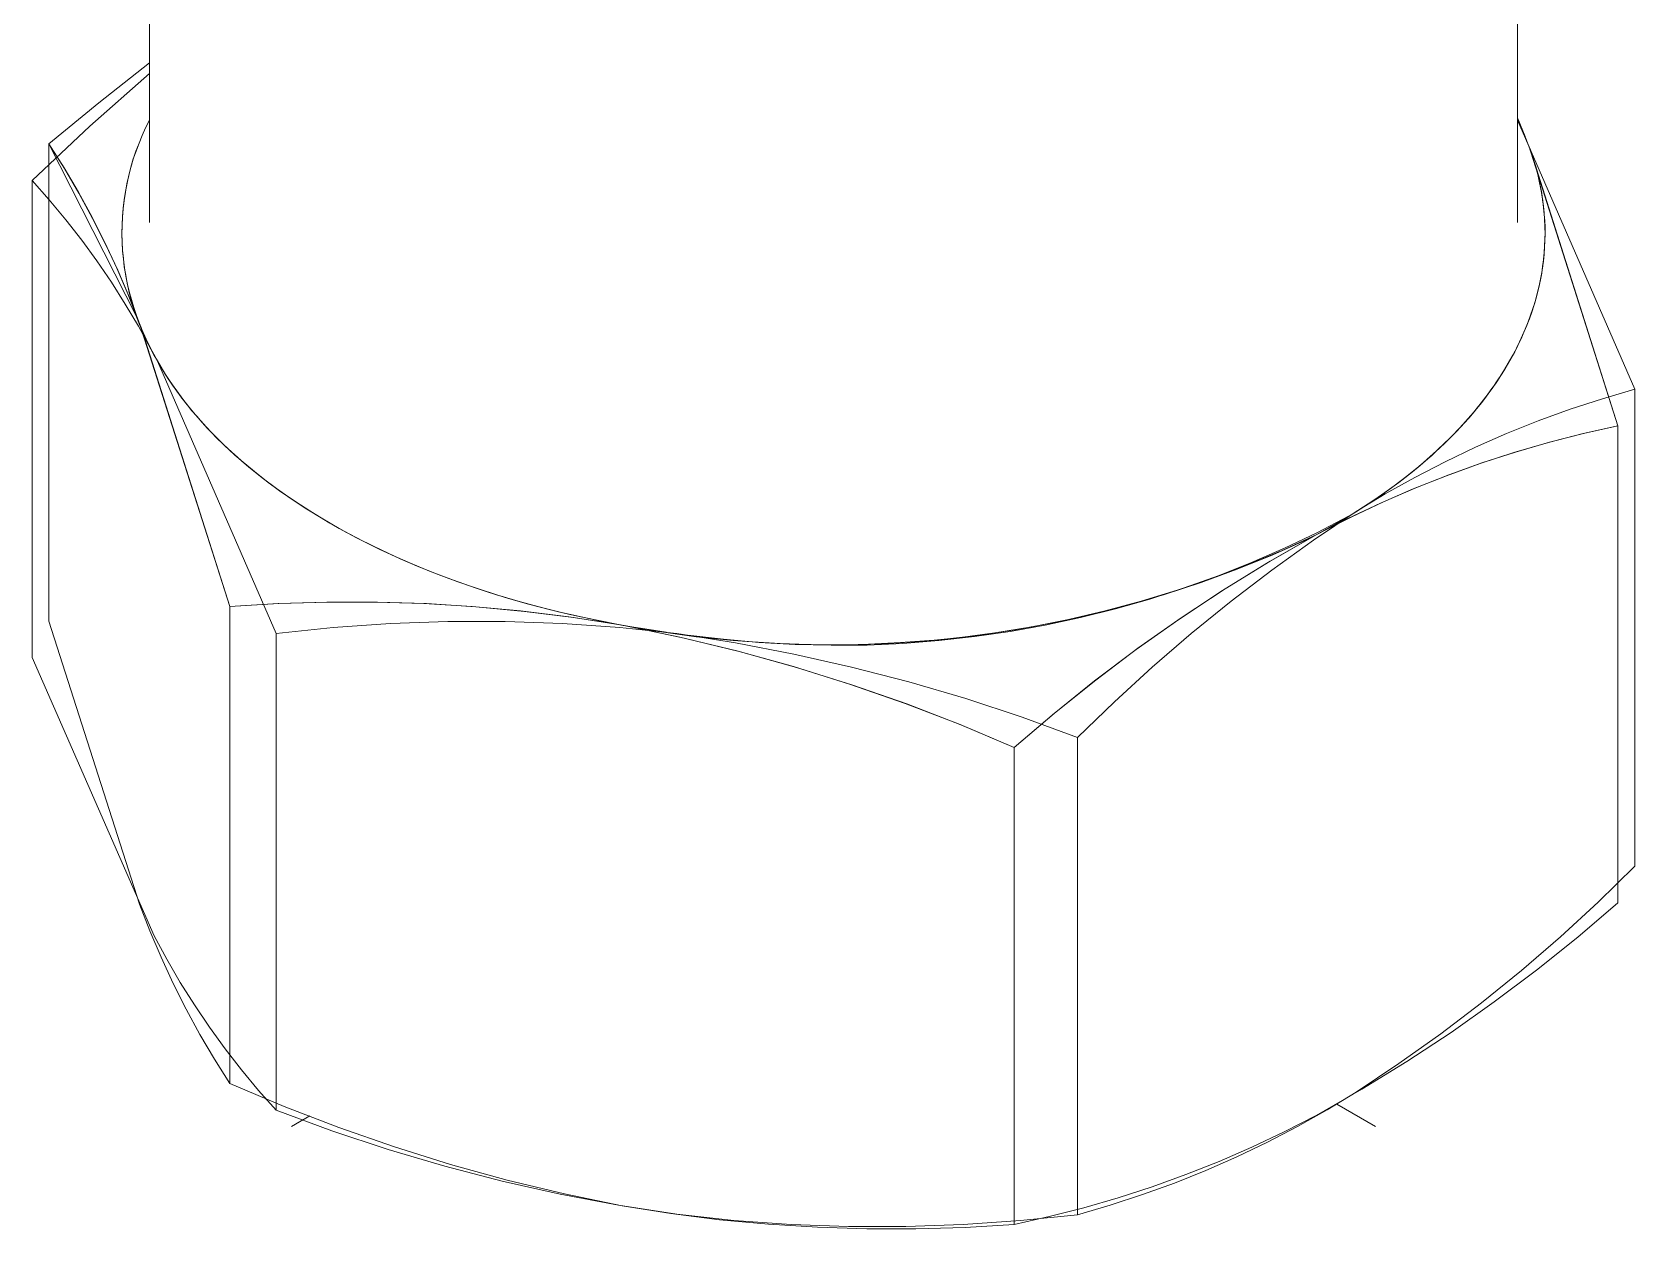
# Model space of a CAD drawing. Header units: millimetres. Extents: x -75 to 3710, y -20 to 2482.
# Drawn here: x 3265.94 to 3277.51, y 587.11 to 595.76 of the extents above; entities that cross this region are included whole.
import ezdxf

# ---------------------------------------------------------------- set-up
doc = ezdxf.new("R2010")
doc.units = ezdxf.units.MM
doc.layers.add('ZANO_R', color=7, linetype='Continuous', lineweight=0)

msp = doc.modelspace()

# ---------------------------------------------------------------- linework, layer by layer
at = {"layer": 'ZANO_R'}
for p, q in [((3266.786, 595.758), (3266.789, 595.927)), ((3266.786, 595.758), (3266.789, 595.927)), ((3266.786, 595.758), (3266.789, 595.925)), ((3276.662, 595.927), (3276.665, 595.758)), ((3276.663, 595.925), (3276.665, 595.758)), ((3276.663, 595.925), (3276.665, 595.758)), ((3276.663, 595.925), (3276.665, 595.758)), ((3266.786, 594.383), (3266.786, 595.758)), ((3266.786, 594.383), (3266.786, 595.758)), ((3266.786, 594.383), (3266.786, 595.758)), ((3266.786, 594.383), (3266.786, 595.758)), ((3276.665, 595.758), (3276.665, 594.383)), ((3276.665, 595.758), (3276.665, 594.383)), ((3276.665, 595.758), (3276.665, 594.383)), ((3276.665, 595.758), (3276.665, 594.383)), ((3266.42, 595.247), (3266.786, 595.536)), ((3266.42, 595.247), (3266.786, 595.536)), ((3266.42, 595.247), (3266.786, 595.536)), ((3266.786, 595.457), (3266.356, 595.078)), ((3266.061, 594.949), (3266.42, 595.247)), ((3266.061, 594.949), (3266.42, 595.247)), ((3266.061, 594.949), (3266.42, 595.247)), ((3266.759, 595.066), (3266.786, 595.12)), ((3266.786, 595.12), (3266.759, 595.066)), ((3266.786, 595.12), (3266.759, 595.066)), ((3266.786, 595.12), (3266.759, 595.066)), ((3276.665, 595.137), (3276.716, 595.011)), ((3276.665, 595.137), (3276.728, 594.981)), ((3276.665, 595.137), (3276.719, 595.004)), ((3277.512, 593.177), (3276.665, 595.122)), ((3276.665, 595.12), (3276.686, 595.077)), ((3276.691, 595.067), (3276.665, 595.12)), ((3276.691, 595.067), (3276.665, 595.12)), ((3276.691, 595.067), (3276.665, 595.12)), ((3266.356, 595.078), (3265.939, 594.685)), ((3266.734, 595.011), (3266.711, 594.955)), ((3266.734, 595.011), (3266.711, 594.955)), ((3266.734, 595.011), (3266.711, 594.955)), ((3266.711, 594.954), (3266.734, 595.01)), ((3266.734, 595.01), (3266.759, 595.066)), ((3266.759, 595.066), (3266.734, 595.011)), ((3266.759, 595.066), (3266.734, 595.011)), ((3266.759, 595.066), (3266.734, 595.011)), ((3276.686, 595.077), (3276.706, 595.033)), ((3276.715, 595.013), (3276.691, 595.067)), ((3276.715, 595.013), (3276.691, 595.067)), ((3276.715, 595.013), (3276.691, 595.067)), ((3276.706, 595.033), (3276.725, 594.989)), ((3276.737, 594.958), (3276.715, 595.013)), ((3276.737, 594.958), (3276.715, 595.013)), ((3276.737, 594.958), (3276.715, 595.013)), ((3266.696, 593.698), (3266.061, 594.949)), ((3266.061, 591.503), (3266.061, 594.949)), ((3266.061, 591.503), (3266.061, 594.949)), ((3266.17, 594.776), (3266.061, 594.949)), ((3266.061, 591.503), (3266.061, 594.949)), ((3266.172, 594.773), (3266.061, 594.949)), ((3266.69, 594.898), (3266.67, 594.841)), ((3266.69, 594.898), (3266.67, 594.841)), ((3266.69, 594.898), (3266.67, 594.841)), ((3266.67, 594.839), (3266.689, 594.896)), ((3266.689, 594.896), (3266.711, 594.954)), ((3266.711, 594.955), (3266.69, 594.898)), ((3266.711, 594.955), (3266.69, 594.898)), ((3266.711, 594.955), (3266.69, 594.898)), ((3276.725, 594.989), (3276.742, 594.945)), ((3276.754, 594.914), (3276.737, 594.958)), ((3276.754, 594.913), (3276.737, 594.958)), ((3276.754, 594.913), (3276.737, 594.958)), ((3276.742, 594.945), (3276.759, 594.901)), ((3276.746, 594.936), (3277.39, 592.913)), ((3276.77, 594.869), (3276.754, 594.914)), ((3276.77, 594.867), (3276.754, 594.913)), ((3276.77, 594.867), (3276.754, 594.913)), ((3276.755, 594.913), (3277.39, 592.913)), ((3276.758, 594.905), (3277.39, 592.913)), ((3276.759, 594.901), (3276.774, 594.856)), ((3266.274, 594.6), (3266.17, 594.776)), ((3266.277, 594.594), (3266.172, 594.773)), ((3266.653, 594.782), (3266.638, 594.724)), ((3266.653, 594.782), (3266.638, 594.724)), ((3266.653, 594.782), (3266.638, 594.724)), ((3266.638, 594.721), (3266.653, 594.78)), ((3266.67, 594.841), (3266.653, 594.782)), ((3266.67, 594.841), (3266.653, 594.782)), ((3266.67, 594.841), (3266.653, 594.782)), ((3266.653, 594.78), (3266.67, 594.839)), ((3276.784, 594.823), (3276.77, 594.869)), ((3276.785, 594.821), (3276.77, 594.867)), ((3276.785, 594.821), (3276.77, 594.867)), ((3276.774, 594.856), (3276.788, 594.811)), ((3276.798, 594.778), (3276.784, 594.823)), ((3276.798, 594.775), (3276.785, 594.821)), ((3276.798, 594.775), (3276.785, 594.821)), ((3276.788, 594.811), (3276.801, 594.765)), ((3276.81, 594.732), (3276.798, 594.778)), ((3276.811, 594.728), (3276.798, 594.775)), ((3276.811, 594.728), (3276.798, 594.775)), ((3265.939, 591.239), (3265.939, 594.685)), ((3265.939, 594.685), (3266.063, 594.545)), ((3266.625, 594.665), (3266.613, 594.605)), ((3266.625, 594.665), (3266.613, 594.605)), ((3266.625, 594.665), (3266.613, 594.605)), ((3266.613, 594.602), (3266.624, 594.662)), ((3266.624, 594.662), (3266.638, 594.721)), ((3266.638, 594.724), (3266.625, 594.665)), ((3266.638, 594.724), (3266.625, 594.665)), ((3266.638, 594.724), (3266.625, 594.665)), ((3276.801, 594.765), (3276.813, 594.72)), ((3276.821, 594.686), (3276.81, 594.732)), ((3276.822, 594.681), (3276.811, 594.728)), ((3276.822, 594.681), (3276.811, 594.728)), ((3276.813, 594.72), (3276.823, 594.674)), ((3276.83, 594.639), (3276.821, 594.686)), ((3276.831, 594.634), (3276.822, 594.681)), ((3276.831, 594.634), (3276.822, 594.681)), ((3276.823, 594.674), (3276.833, 594.628)), ((3266.063, 594.545), (3266.182, 594.402)), ((3266.372, 594.421), (3266.274, 594.6)), ((3266.376, 594.411), (3266.277, 594.594)), ((3266.604, 594.545), (3266.597, 594.485)), ((3266.604, 594.545), (3266.597, 594.485)), ((3266.604, 594.545), (3266.597, 594.485)), ((3266.597, 594.481), (3266.604, 594.541)), ((3266.613, 594.605), (3266.604, 594.545)), ((3266.613, 594.605), (3266.604, 594.545)), ((3266.613, 594.605), (3266.604, 594.545)), ((3266.604, 594.541), (3266.613, 594.602)), ((3276.839, 594.593), (3276.83, 594.639)), ((3276.84, 594.587), (3276.831, 594.634)), ((3276.84, 594.587), (3276.831, 594.634)), ((3276.833, 594.628), (3276.841, 594.582)), ((3276.846, 594.546), (3276.839, 594.593)), ((3276.847, 594.539), (3276.84, 594.587)), ((3276.847, 594.539), (3276.84, 594.587)), ((3276.841, 594.582), (3276.848, 594.535)), ((3276.852, 594.499), (3276.846, 594.546)), ((3276.853, 594.491), (3276.847, 594.539)), ((3276.853, 594.491), (3276.847, 594.539)), ((3276.848, 594.535), (3276.853, 594.489)), ((3266.464, 594.238), (3266.372, 594.421)), ((3266.592, 594.425), (3266.589, 594.364)), ((3266.592, 594.425), (3266.589, 594.364)), ((3266.592, 594.425), (3266.589, 594.364)), ((3266.589, 594.359), (3266.592, 594.42)), ((3266.597, 594.485), (3266.592, 594.425)), ((3266.597, 594.485), (3266.592, 594.425)), ((3266.597, 594.485), (3266.592, 594.425)), ((3266.592, 594.42), (3266.597, 594.481)), ((3276.857, 594.451), (3276.852, 594.499)), ((3276.857, 594.443), (3276.853, 594.491)), ((3276.857, 594.443), (3276.853, 594.491)), ((3276.853, 594.489), (3276.858, 594.442)), ((3276.86, 594.404), (3276.857, 594.451)), ((3276.861, 594.395), (3276.857, 594.443)), ((3276.861, 594.395), (3276.857, 594.443)), ((3276.858, 594.442), (3276.861, 594.395)), ((3266.182, 594.402), (3266.297, 594.255)), ((3266.47, 594.226), (3266.376, 594.411)), ((3266.589, 594.364), (3266.588, 594.304)), ((3266.589, 594.364), (3266.588, 594.304)), ((3266.589, 594.364), (3266.588, 594.304)), ((3266.588, 594.298), (3266.589, 594.359)), ((3266.588, 594.304), (3266.589, 594.243)), ((3266.588, 594.304), (3266.589, 594.243)), ((3266.588, 594.304), (3266.589, 594.243)), ((3276.862, 594.356), (3276.86, 594.404)), ((3276.861, 594.395), (3276.862, 594.348)), ((3276.863, 594.347), (3276.861, 594.395)), ((3276.863, 594.347), (3276.861, 594.395)), ((3276.863, 594.309), (3276.862, 594.356)), ((3276.862, 594.348), (3276.863, 594.301)), ((3276.862, 594.261), (3276.863, 594.309)), ((3276.863, 594.298), (3276.863, 594.347)), ((3276.863, 594.298), (3276.863, 594.347)), ((3266.297, 594.255), (3266.407, 594.104)), ((3266.55, 594.053), (3266.464, 594.238)), ((3266.557, 594.037), (3266.47, 594.226)), ((3266.589, 594.237), (3266.588, 594.298)), ((3266.589, 594.243), (3266.593, 594.182)), ((3266.589, 594.243), (3266.593, 594.182)), ((3266.589, 594.243), (3266.593, 594.182)), ((3266.593, 594.177), (3266.589, 594.237)), ((3276.856, 594.152), (3276.86, 594.201)), ((3276.856, 594.152), (3276.86, 594.201)), ((3276.857, 594.165), (3276.86, 594.213)), ((3276.86, 594.206), (3276.857, 594.159)), ((3276.86, 594.213), (3276.862, 594.261)), ((3276.862, 594.254), (3276.86, 594.206)), ((3276.86, 594.201), (3276.862, 594.249)), ((3276.86, 594.201), (3276.862, 594.249)), ((3276.863, 594.301), (3276.862, 594.254)), ((3276.862, 594.249), (3276.863, 594.298)), ((3276.862, 594.249), (3276.863, 594.298)), ((3266.407, 594.104), (3266.512, 593.95)), ((3266.593, 594.182), (3266.598, 594.122)), ((3266.593, 594.182), (3266.598, 594.122)), ((3266.593, 594.182), (3266.598, 594.122)), ((3266.598, 594.116), (3266.593, 594.177)), ((3266.598, 594.122), (3266.605, 594.062)), ((3266.598, 594.122), (3266.605, 594.062)), ((3266.598, 594.122), (3266.605, 594.062)), ((3266.606, 594.055), (3266.598, 594.116)), ((3276.845, 594.054), (3276.851, 594.103)), ((3276.845, 594.054), (3276.851, 594.103)), ((3276.852, 594.112), (3276.846, 594.064)), ((3276.847, 594.069), (3276.853, 594.117)), ((3276.851, 594.103), (3276.856, 594.152)), ((3276.851, 594.103), (3276.856, 594.152)), ((3276.857, 594.159), (3276.852, 594.112)), ((3276.853, 594.117), (3276.857, 594.165)), ((3266.631, 593.866), (3266.55, 594.053)), ((3266.639, 593.846), (3266.557, 594.037)), ((3266.605, 594.062), (3266.615, 594.002)), ((3266.605, 594.062), (3266.615, 594.002)), ((3266.605, 594.062), (3266.615, 594.002)), ((3266.615, 593.995), (3266.606, 594.055)), ((3266.615, 594.002), (3266.626, 593.943)), ((3266.615, 594.002), (3266.626, 593.943)), ((3266.615, 594.002), (3266.626, 593.943)), ((3266.627, 593.935), (3266.615, 593.995)), ((3276.816, 593.907), (3276.827, 593.956)), ((3276.816, 593.907), (3276.827, 593.956)), ((3276.82, 593.924), (3276.83, 593.972)), ((3276.83, 593.97), (3276.82, 593.922)), ((3276.827, 593.956), (3276.837, 594.005)), ((3276.827, 593.956), (3276.837, 594.005)), ((3276.83, 593.972), (3276.839, 594.02)), ((3276.839, 594.017), (3276.83, 593.97)), ((3276.837, 594.005), (3276.845, 594.054)), ((3276.837, 594.005), (3276.845, 594.054)), ((3276.839, 594.02), (3276.847, 594.069)), ((3276.846, 594.064), (3276.839, 594.017)), ((3266.512, 593.95), (3266.612, 593.793)), ((3266.626, 593.943), (3266.64, 593.884)), ((3266.626, 593.943), (3266.64, 593.884)), ((3266.626, 593.943), (3266.64, 593.884)), ((3266.64, 593.876), (3266.627, 593.935)), ((3266.705, 593.675), (3266.631, 593.866)), ((3266.714, 593.653), (3266.639, 593.846)), ((3266.64, 593.884), (3266.656, 593.825)), ((3266.64, 593.884), (3266.656, 593.825)), ((3266.64, 593.884), (3266.656, 593.825)), ((3266.656, 593.817), (3266.64, 593.876)), ((3276.791, 593.81), (3276.804, 593.859)), ((3276.791, 593.81), (3276.804, 593.859)), ((3276.796, 593.828), (3276.809, 593.876)), ((3276.809, 593.875), (3276.796, 593.828)), ((3276.804, 593.859), (3276.816, 593.907)), ((3276.804, 593.859), (3276.816, 593.907)), ((3276.809, 593.876), (3276.82, 593.924)), ((3276.82, 593.922), (3276.809, 593.875)), ((3266.612, 593.793), (3266.707, 593.632)), ((3266.656, 593.825), (3266.673, 593.767)), ((3266.656, 593.825), (3266.673, 593.767)), ((3266.656, 593.825), (3266.673, 593.767)), ((3266.674, 593.759), (3266.656, 593.817)), ((3266.673, 593.767), (3266.693, 593.71)), ((3266.673, 593.767), (3266.693, 593.71)), ((3266.673, 593.767), (3266.693, 593.71)), ((3266.693, 593.701), (3266.674, 593.759)), ((3276.749, 593.684), (3276.766, 593.732)), ((3276.767, 593.734), (3276.75, 593.687)), ((3276.759, 593.712), (3276.776, 593.761)), ((3276.759, 593.712), (3276.776, 593.761)), ((3276.766, 593.732), (3276.782, 593.78)), ((3276.782, 593.781), (3276.767, 593.734)), ((3276.776, 593.761), (3276.791, 593.81)), ((3276.776, 593.761), (3276.791, 593.81)), ((3276.796, 593.828), (3276.782, 593.781)), ((3276.782, 593.78), (3276.796, 593.828)), ((3266.693, 593.71), (3266.714, 593.653)), ((3266.693, 593.71), (3266.714, 593.653)), ((3266.693, 593.71), (3266.714, 593.653)), ((3266.715, 593.644), (3266.693, 593.701)), ((3266.707, 593.632), (3266.796, 593.468)), ((3266.714, 593.653), (3266.732, 593.608)), ((3266.714, 593.653), (3266.732, 593.608)), ((3266.714, 593.653), (3266.732, 593.608)), ((3267.367, 591.608), (3266.714, 593.653)), ((3266.738, 593.588), (3266.715, 593.644)), ((3267.367, 591.608), (3266.723, 593.63)), ((3276.701, 593.567), (3276.722, 593.616)), ((3276.701, 593.567), (3276.722, 593.616)), ((3276.711, 593.589), (3276.731, 593.637)), ((3276.732, 593.641), (3276.713, 593.594)), ((3276.722, 593.616), (3276.741, 593.664)), ((3276.722, 593.616), (3276.741, 593.664)), ((3276.731, 593.637), (3276.749, 593.684)), ((3276.75, 593.687), (3276.732, 593.641)), ((3276.741, 593.664), (3276.759, 593.712)), ((3276.741, 593.664), (3276.759, 593.712)), ((3266.732, 593.608), (3266.751, 593.564)), ((3266.732, 593.608), (3266.752, 593.562)), ((3266.732, 593.608), (3266.752, 593.562)), ((3267.367, 591.608), (3266.732, 593.607)), ((3266.764, 593.532), (3266.738, 593.588)), ((3266.751, 593.564), (3266.772, 593.519)), ((3266.752, 593.562), (3266.773, 593.517)), ((3266.752, 593.562), (3266.773, 593.517)), ((3266.791, 593.478), (3266.764, 593.532)), ((3266.772, 593.519), (3266.794, 593.475)), ((3266.773, 593.517), (3266.795, 593.472)), ((3266.773, 593.517), (3266.795, 593.472)), ((3276.644, 593.448), (3276.667, 593.495)), ((3276.671, 593.502), (3276.648, 593.456)), ((3276.656, 593.472), (3276.679, 593.519)), ((3276.656, 593.472), (3276.679, 593.519)), ((3276.667, 593.495), (3276.69, 593.542)), ((3276.693, 593.548), (3276.671, 593.502)), ((3276.679, 593.519), (3276.701, 593.567)), ((3276.679, 593.519), (3276.701, 593.567)), ((3276.69, 593.542), (3276.711, 593.589)), ((3276.713, 593.594), (3276.693, 593.548)), ((3266.82, 593.424), (3266.791, 593.478)), ((3266.794, 593.475), (3266.817, 593.43)), ((3266.795, 593.472), (3266.819, 593.427)), ((3266.795, 593.472), (3266.819, 593.427)), ((3266.817, 593.43), (3266.841, 593.386)), ((3266.819, 593.427), (3266.844, 593.382)), ((3266.819, 593.427), (3266.844, 593.382)), ((3266.844, 593.381), (3266.82, 593.424)), ((3266.841, 593.386), (3266.867, 593.342)), ((3266.844, 593.382), (3266.87, 593.337)), ((3266.844, 593.382), (3266.87, 593.337)), ((3266.87, 593.337), (3266.844, 593.381)), ((3266.844, 593.38), (3267.702, 591.414)), ((3276.592, 593.355), (3276.618, 593.401)), ((3276.624, 593.411), (3276.598, 593.365)), ((3276.605, 593.377), (3276.631, 593.424)), ((3276.605, 593.377), (3276.631, 593.424)), ((3276.618, 593.401), (3276.644, 593.448)), ((3276.648, 593.456), (3276.624, 593.411)), ((3276.631, 593.424), (3276.656, 593.472)), ((3276.631, 593.424), (3276.656, 593.472)), ((3266.867, 593.342), (3266.894, 593.297)), ((3266.896, 593.294), (3266.87, 593.337)), ((3266.87, 593.337), (3266.898, 593.292)), ((3266.87, 593.337), (3266.898, 593.292)), ((3266.894, 593.297), (3266.922, 593.253)), ((3266.924, 593.25), (3266.896, 593.294)), ((3266.898, 593.292), (3266.926, 593.247)), ((3266.898, 593.292), (3266.926, 593.247)), ((3276.505, 593.217), (3276.535, 593.263)), ((3276.543, 593.276), (3276.514, 593.231)), ((3276.518, 593.237), (3276.548, 593.283)), ((3276.518, 593.237), (3276.548, 593.283)), ((3276.535, 593.263), (3276.564, 593.309)), ((3276.571, 593.32), (3276.543, 593.276)), ((3276.548, 593.283), (3276.577, 593.33)), ((3276.548, 593.283), (3276.577, 593.33)), ((3276.564, 593.309), (3276.592, 593.355)), ((3276.598, 593.365), (3276.571, 593.32)), ((3276.577, 593.33), (3276.605, 593.377)), ((3276.577, 593.33), (3276.605, 593.377)), ((3266.922, 593.253), (3266.952, 593.209)), ((3266.953, 593.207), (3266.924, 593.25)), ((3266.926, 593.247), (3266.957, 593.202)), ((3266.926, 593.247), (3266.957, 593.202)), ((3266.952, 593.209), (3266.983, 593.165)), ((3266.984, 593.164), (3266.953, 593.207)), ((3266.957, 593.202), (3266.988, 593.158)), ((3266.957, 593.202), (3266.988, 593.158)), ((3266.983, 593.165), (3267.015, 593.122)), ((3267.016, 593.121), (3266.984, 593.164)), ((3266.988, 593.158), (3267.021, 593.113)), ((3266.988, 593.158), (3267.021, 593.113)), ((3276.44, 593.127), (3276.473, 593.172)), ((3276.484, 593.187), (3276.452, 593.144)), ((3276.453, 593.145), (3276.486, 593.19)), ((3276.453, 593.145), (3276.486, 593.19)), ((3276.473, 593.172), (3276.505, 593.217)), ((3276.514, 593.231), (3276.484, 593.187)), ((3276.486, 593.19), (3276.518, 593.237)), ((3276.486, 593.19), (3276.518, 593.237)), ((3277.277, 593.109), (3277.512, 593.177)), ((3277.512, 593.177), (3277.512, 589.732)), ((3267.015, 593.122), (3267.049, 593.078)), ((3267.049, 593.078), (3267.016, 593.121)), ((3267.021, 593.113), (3267.056, 593.069)), ((3267.021, 593.113), (3267.056, 593.069)), ((3267.083, 593.035), (3267.049, 593.078)), ((3267.049, 593.078), (3267.083, 593.035)), ((3267.056, 593.069), (3267.091, 593.025)), ((3267.056, 593.069), (3267.091, 593.025)), ((3267.119, 592.993), (3267.083, 593.035)), ((3267.083, 593.035), (3267.119, 592.992)), ((3276.334, 592.994), (3276.37, 593.038)), ((3276.347, 593.01), (3276.383, 593.054)), ((3276.347, 593.01), (3276.383, 593.054)), ((3276.386, 593.057), (3276.351, 593.015)), ((3276.37, 593.038), (3276.406, 593.082)), ((3276.383, 593.054), (3276.419, 593.099)), ((3276.383, 593.054), (3276.419, 593.099)), ((3276.42, 593.1), (3276.386, 593.057)), ((3276.406, 593.082), (3276.44, 593.127)), ((3276.419, 593.099), (3276.453, 593.145)), ((3276.419, 593.099), (3276.453, 593.145)), ((3276.452, 593.144), (3276.42, 593.1)), ((3276.814, 592.949), (3277.044, 593.033)), ((3277.044, 593.033), (3277.277, 593.109)), ((3267.091, 593.025), (3267.128, 592.982)), ((3267.091, 593.025), (3267.128, 592.982)), ((3267.156, 592.951), (3267.119, 592.993)), ((3267.119, 592.992), (3267.157, 592.949)), ((3267.128, 592.982), (3267.167, 592.938)), ((3267.128, 592.982), (3267.167, 592.938)), ((3267.194, 592.909), (3267.156, 592.951)), ((3267.157, 592.949), (3267.196, 592.907)), ((3267.167, 592.938), (3267.206, 592.895)), ((3267.167, 592.938), (3267.206, 592.895)), ((3276.229, 592.878), (3276.269, 592.922)), ((3276.229, 592.878), (3276.269, 592.922)), ((3276.278, 592.931), (3276.239, 592.889)), ((3276.257, 592.908), (3276.296, 592.951)), ((3276.269, 592.922), (3276.309, 592.965)), ((3276.269, 592.922), (3276.309, 592.965)), ((3276.315, 592.972), (3276.278, 592.931)), ((3276.296, 592.951), (3276.334, 592.994)), ((3276.309, 592.965), (3276.347, 593.01)), ((3276.309, 592.965), (3276.347, 593.01)), ((3276.351, 593.015), (3276.315, 592.972)), ((3276.586, 592.858), (3276.814, 592.949)), ((3267.233, 592.867), (3267.194, 592.909)), ((3267.196, 592.907), (3267.235, 592.864)), ((3267.206, 592.895), (3267.247, 592.852)), ((3267.206, 592.895), (3267.247, 592.852)), ((3267.274, 592.825), (3267.233, 592.867)), ((3267.235, 592.864), (3267.277, 592.822)), ((3267.247, 592.852), (3267.289, 592.81)), ((3267.247, 592.852), (3267.289, 592.81)), ((3267.316, 592.784), (3267.274, 592.825)), ((3267.277, 592.822), (3267.319, 592.781)), ((3267.289, 592.81), (3267.333, 592.767)), ((3267.289, 592.81), (3267.333, 592.767)), ((3276.16, 592.808), (3276.119, 592.768)), ((3276.133, 592.782), (3276.176, 592.823)), ((3276.145, 592.793), (3276.188, 592.835)), ((3276.145, 592.793), (3276.188, 592.835)), ((3276.2, 592.848), (3276.16, 592.808)), ((3276.176, 592.823), (3276.217, 592.866)), ((3276.188, 592.835), (3276.229, 592.878)), ((3276.188, 592.835), (3276.229, 592.878)), ((3276.239, 592.889), (3276.2, 592.848)), ((3276.217, 592.866), (3276.257, 592.908)), ((3276.362, 592.759), (3276.586, 592.858)), ((3277.138, 592.857), (3276.887, 592.793)), ((3277.138, 592.857), (3276.887, 592.793)), ((3277.141, 592.858), (3276.895, 592.795)), ((3277.39, 592.913), (3277.138, 592.857)), ((3277.39, 592.913), (3277.138, 592.857)), ((3277.39, 592.913), (3277.141, 592.858)), ((3277.39, 589.468), (3277.39, 592.913)), ((3277.39, 589.468), (3277.39, 592.913)), ((3277.39, 589.468), (3277.39, 592.913)), ((3267.359, 592.743), (3267.316, 592.784)), ((3267.319, 592.781), (3267.363, 592.739)), ((3267.333, 592.767), (3267.378, 592.726)), ((3267.333, 592.767), (3267.378, 592.726)), ((3267.403, 592.702), (3267.359, 592.743)), ((3267.363, 592.739), (3267.408, 592.698)), ((3267.378, 592.726), (3267.424, 592.684)), ((3267.378, 592.726), (3267.424, 592.684)), ((3267.449, 592.662), (3267.403, 592.702)), ((3267.408, 592.698), (3267.454, 592.658)), ((3267.424, 592.684), (3267.471, 592.643)), ((3267.424, 592.684), (3267.471, 592.643)), ((3276.033, 592.689), (3275.944, 592.613)), ((3276, 592.66), (3276.045, 592.7)), ((3276.01, 592.669), (3276.056, 592.71)), ((3276.01, 592.669), (3276.056, 592.71)), ((3276.119, 592.768), (3276.033, 592.689)), ((3276.045, 592.7), (3276.09, 592.741)), ((3276.056, 592.71), (3276.101, 592.751)), ((3276.056, 592.71), (3276.101, 592.751)), ((3276.09, 592.741), (3276.133, 592.782)), ((3276.101, 592.751), (3276.145, 592.793)), ((3276.101, 592.751), (3276.145, 592.793)), ((3276.141, 592.654), (3276.362, 592.759)), ((3276.639, 592.721), (3276.394, 592.641)), ((3276.639, 592.721), (3276.394, 592.641)), ((3276.65, 592.724), (3276.408, 592.646)), ((3276.887, 592.793), (3276.639, 592.721)), ((3276.887, 592.793), (3276.639, 592.721)), ((3276.895, 592.795), (3276.65, 592.724)), ((3267.544, 592.583), (3267.449, 592.662)), ((3267.454, 592.658), (3267.501, 592.618)), ((3267.471, 592.643), (3267.52, 592.602)), ((3267.471, 592.643), (3267.52, 592.602)), ((3267.501, 592.618), (3267.6, 592.538)), ((3267.52, 592.602), (3267.62, 592.522)), ((3267.52, 592.602), (3267.62, 592.522)), ((3267.644, 592.505), (3267.544, 592.583)), ((3275.808, 592.505), (3275.906, 592.581)), ((3275.944, 592.613), (3275.851, 592.538)), ((3275.866, 592.55), (3275.963, 592.629)), ((3275.866, 592.55), (3275.963, 592.629)), ((3275.906, 592.581), (3276, 592.66)), ((3275.924, 592.541), (3276.141, 592.654)), ((3275.963, 592.629), (3276.01, 592.669)), ((3275.963, 592.629), (3276.01, 592.669)), ((3276.394, 592.641), (3276.151, 592.553)), ((3276.394, 592.641), (3276.151, 592.553)), ((3276.408, 592.646), (3276.168, 592.56)), ((3267.6, 592.538), (3267.703, 592.461)), ((3267.62, 592.522), (3267.726, 592.444)), ((3267.62, 592.522), (3267.726, 592.444)), ((3267.748, 592.428), (3267.644, 592.505)), ((3267.703, 592.461), (3267.81, 592.385)), ((3275.755, 592.466), (3275.656, 592.396)), ((3275.66, 592.398), (3275.765, 592.473)), ((3275.66, 592.398), (3275.765, 592.473)), ((3275.911, 592.458), (3275.674, 592.355)), ((3275.911, 592.458), (3275.674, 592.355)), ((3275.931, 592.466), (3275.697, 592.365)), ((3275.706, 592.431), (3275.808, 592.505)), ((3275.71, 592.421), (3275.924, 592.541)), ((3275.851, 592.538), (3275.755, 592.466)), ((3275.765, 592.473), (3275.866, 592.55)), ((3275.765, 592.473), (3275.866, 592.55)), ((3276.151, 592.553), (3275.911, 592.458)), ((3276.151, 592.553), (3275.911, 592.458)), ((3276.168, 592.56), (3275.931, 592.466)), ((3267.726, 592.444), (3267.836, 592.368)), ((3267.726, 592.444), (3267.836, 592.368)), ((3267.857, 592.354), (3267.748, 592.428)), ((3267.81, 592.385), (3267.922, 592.312)), ((3267.836, 592.368), (3267.951, 592.294)), ((3267.836, 592.368), (3267.951, 592.294)), ((3267.97, 592.282), (3267.857, 592.354)), ((3275.674, 592.355), (3275.44, 592.244)), ((3275.674, 592.355), (3275.44, 592.244)), ((3275.697, 592.365), (3275.467, 592.257)), ((3275.494, 592.289), (3275.602, 592.359)), ((3275.5, 592.294), (3275.71, 592.421)), ((3275.552, 592.327), (3275.66, 592.398)), ((3275.552, 592.327), (3275.66, 592.398)), ((3275.656, 592.396), (3275.555, 592.328)), ((3275.602, 592.359), (3275.706, 592.431)), ((3267.922, 592.312), (3268.038, 592.241)), ((3267.951, 592.294), (3268.07, 592.222)), ((3267.951, 592.294), (3268.07, 592.222)), ((3268.088, 592.211), (3267.97, 592.282)), ((3268.038, 592.241), (3268.157, 592.172)), ((3268.07, 592.222), (3268.192, 592.152)), ((3268.07, 592.222), (3268.192, 592.152)), ((3275.192, 592.087), (3275.5, 592.294)), ((3275.44, 592.244), (3275.21, 592.126)), ((3275.44, 592.244), (3275.21, 592.126)), ((3275.445, 592.26), (3275.215, 592.14)), ((3275.467, 592.257), (3275.24, 592.142)), ((3275.269, 592.158), (3275.383, 592.222)), ((3275.327, 592.19), (3275.441, 592.257)), ((3275.327, 592.19), (3275.441, 592.257)), ((3275.383, 592.222), (3275.494, 592.289)), ((3275.441, 592.257), (3275.552, 592.327)), ((3275.441, 592.257), (3275.552, 592.327)), ((3268.209, 592.143), (3268.088, 592.211)), ((3268.157, 592.172), (3268.281, 592.105)), ((3268.192, 592.152), (3268.319, 592.085)), ((3268.192, 592.152), (3268.319, 592.085)), ((3268.335, 592.077), (3268.209, 592.143)), ((3268.281, 592.105), (3268.408, 592.041)), ((3275.181, 592.11), (3274.855, 591.922)), ((3275.21, 592.126), (3274.879, 591.936)), ((3275.21, 592.126), (3274.879, 591.936)), ((3274.965, 592.013), (3275.21, 592.126)), ((3274.965, 592.013), (3275.21, 592.126)), ((3275.215, 592.14), (3274.981, 592.029)), ((3275.21, 592.126), (3275.327, 592.19)), ((3275.21, 592.126), (3275.327, 592.19)), ((3268.319, 592.085), (3268.449, 592.021)), ((3268.319, 592.085), (3268.449, 592.021)), ((3268.464, 592.014), (3268.335, 592.077)), ((3268.408, 592.041), (3268.539, 591.979)), ((3268.449, 592.021), (3268.583, 591.959)), ((3268.449, 592.021), (3268.583, 591.959)), ((3268.596, 591.953), (3268.464, 592.014)), ((3274.715, 591.909), (3274.965, 592.013)), ((3274.715, 591.909), (3274.965, 592.013)), ((3274.981, 592.029), (3274.743, 591.925)), ((3274.891, 591.871), (3275.192, 592.087)), ((3274.897, 591.982), (3275.151, 592.095)), ((3268.539, 591.979), (3268.672, 591.92)), ((3268.583, 591.959), (3268.719, 591.9)), ((3268.583, 591.959), (3268.719, 591.9)), ((3268.732, 591.895), (3268.596, 591.953)), ((3268.672, 591.92), (3268.809, 591.864)), ((3268.719, 591.9), (3268.859, 591.844)), ((3268.719, 591.9), (3268.859, 591.844)), ((3268.87, 591.84), (3268.732, 591.895)), ((3274.38, 591.782), (3274.64, 591.877)), ((3274.462, 591.813), (3274.715, 591.909)), ((3274.462, 591.813), (3274.715, 591.909)), ((3274.743, 591.925), (3274.502, 591.83)), ((3274.855, 591.922), (3274.534, 591.723)), ((3274.879, 591.936), (3274.554, 591.736)), ((3274.879, 591.936), (3274.554, 591.736)), ((3274.64, 591.877), (3274.897, 591.982)), ((3268.809, 591.864), (3268.948, 591.811)), ((3268.859, 591.844), (3269.001, 591.791)), ((3268.859, 591.844), (3269.001, 591.791)), ((3269.012, 591.787), (3268.87, 591.84)), ((3268.948, 591.811), (3269.089, 591.76)), ((3269.001, 591.791), (3269.146, 591.741)), ((3269.001, 591.791), (3269.146, 591.741)), ((3269.155, 591.737), (3269.012, 591.787)), ((3269.089, 591.76), (3269.232, 591.712)), ((3274.116, 591.695), (3274.38, 591.782)), ((3274.206, 591.725), (3274.462, 591.813)), ((3274.206, 591.725), (3274.462, 591.813)), ((3274.502, 591.83), (3274.257, 591.742)), ((3274.596, 591.646), (3274.891, 591.871)), ((3269.146, 591.741), (3269.292, 591.693)), ((3269.146, 591.741), (3269.292, 591.693)), ((3269.301, 591.691), (3269.155, 591.737)), ((3269.232, 591.712), (3269.378, 591.667)), ((3269.292, 591.693), (3269.44, 591.649)), ((3269.292, 591.693), (3269.44, 591.649)), ((3269.449, 591.647), (3269.301, 591.691)), ((3269.378, 591.667), (3269.524, 591.626)), ((3269.44, 591.649), (3269.59, 591.608)), ((3269.44, 591.649), (3269.59, 591.608)), ((3269.599, 591.606), (3269.449, 591.647)), ((3273.686, 591.576), (3273.948, 591.646)), ((3273.686, 591.576), (3273.948, 591.646)), ((3274.01, 591.662), (3273.761, 591.591)), ((3273.85, 591.618), (3274.116, 591.695)), ((3273.948, 591.646), (3274.206, 591.725)), ((3273.948, 591.646), (3274.206, 591.725)), ((3274.257, 591.742), (3274.01, 591.662)), ((3274.534, 591.723), (3274.22, 591.515)), ((3274.554, 591.736), (3274.236, 591.526)), ((3274.554, 591.736), (3274.236, 591.526)), ((3274.308, 591.413), (3274.596, 591.646)), ((3267.721, 591.63), (3267.367, 591.608)), ((3267.721, 591.63), (3267.367, 591.608)), ((3267.717, 591.629), (3267.367, 591.608)), ((3267.367, 591.608), (3267.367, 588.162)), ((3267.367, 591.608), (3267.367, 588.162)), ((3267.367, 591.608), (3267.367, 588.162)), ((3268.067, 591.64), (3267.717, 591.629)), ((3268.077, 591.64), (3267.721, 591.63)), ((3268.077, 591.64), (3267.721, 591.63)), ((3268.417, 591.64), (3268.067, 591.64)), ((3268.432, 591.64), (3268.077, 591.64)), ((3268.432, 591.64), (3268.077, 591.64)), ((3268.768, 591.63), (3268.417, 591.64)), ((3268.787, 591.629), (3268.432, 591.64)), ((3268.787, 591.629), (3268.432, 591.64)), ((3269.117, 591.608), (3268.768, 591.63)), ((3269.142, 591.606), (3268.787, 591.629)), ((3269.142, 591.606), (3268.787, 591.629)), ((3269.466, 591.576), (3269.117, 591.608)), ((3269.495, 591.573), (3269.142, 591.606)), ((3269.495, 591.573), (3269.142, 591.606)), ((3269.814, 591.534), (3269.466, 591.576)), ((3269.848, 591.529), (3269.495, 591.573)), ((3269.848, 591.529), (3269.495, 591.573)), ((3269.524, 591.626), (3269.672, 591.587)), ((3269.59, 591.608), (3269.741, 591.57)), ((3269.59, 591.608), (3269.741, 591.57)), ((3269.75, 591.568), (3269.599, 591.606)), ((3269.672, 591.587), (3269.822, 591.551)), ((3269.741, 591.57), (3269.893, 591.535)), ((3269.741, 591.57), (3269.893, 591.535)), ((3269.902, 591.533), (3269.75, 591.568)), ((3270.16, 591.48), (3269.814, 591.534)), ((3269.822, 591.551), (3269.972, 591.518)), ((3270.199, 591.473), (3269.848, 591.529)), ((3270.199, 591.473), (3269.848, 591.529)), ((3269.893, 591.535), (3270.046, 591.503)), ((3269.893, 591.535), (3270.046, 591.503)), ((3270.055, 591.501), (3269.902, 591.533)), ((3273.509, 591.529), (3273.255, 591.474)), ((3273.31, 591.49), (3273.581, 591.549)), ((3273.423, 591.514), (3273.686, 591.576)), ((3273.423, 591.514), (3273.686, 591.576)), ((3273.761, 591.591), (3273.509, 591.529)), ((3273.581, 591.549), (3273.85, 591.618)), ((3274.236, 591.526), (3273.924, 591.306)), ((3274.236, 591.526), (3273.924, 591.306)), ((3266.714, 589.458), (3266.061, 591.503)), ((3266.714, 589.458), (3266.061, 591.503)), ((3266.714, 589.458), (3266.061, 591.503)), ((3267.702, 591.414), (3268.114, 591.457)), ((3267.702, 591.414), (3267.702, 587.969)), ((3268.114, 591.457), (3268.527, 591.486)), ((3268.527, 591.486), (3268.941, 591.5)), ((3268.941, 591.5), (3269.356, 591.5)), ((3269.356, 591.5), (3269.77, 591.485)), ((3269.77, 591.485), (3270.183, 591.456)), ((3269.972, 591.518), (3270.122, 591.488)), ((3270.046, 591.503), (3270.199, 591.473)), ((3270.046, 591.503), (3270.199, 591.473)), ((3270.208, 591.472), (3270.055, 591.501)), ((3270.183, 591.456), (3270.595, 591.412)), ((3270.615, 591.387), (3270.199, 591.473)), ((3270.199, 591.473), (3270.465, 591.427)), ((3270.199, 591.473), (3270.465, 591.427)), ((3270.615, 591.387), (3270.199, 591.473)), ((3270.363, 591.446), (3270.208, 591.472)), ((3270.647, 591.38), (3270.237, 591.467)), ((3270.276, 591.46), (3270.55, 591.416)), ((3270.517, 591.423), (3270.363, 591.446)), ((3270.465, 591.427), (3270.733, 591.39)), ((3270.465, 591.427), (3270.733, 591.39)), ((3270.55, 591.416), (3270.825, 591.38)), ((3270.595, 591.412), (3271.018, 591.346)), ((3272.623, 591.382), (3272.891, 591.417)), ((3272.623, 591.382), (3272.891, 591.417)), ((3273, 591.428), (3272.743, 591.391)), ((3272.763, 591.399), (3273.037, 591.44)), ((3272.891, 591.417), (3273.158, 591.461)), ((3272.891, 591.417), (3273.158, 591.461)), ((3273.255, 591.474), (3273, 591.428)), ((3273.037, 591.44), (3273.31, 591.49)), ((3273.158, 591.461), (3273.423, 591.514)), ((3273.158, 591.461), (3273.423, 591.514)), ((3274.22, 591.515), (3273.912, 591.297)), ((3274.027, 591.17), (3274.308, 591.413)), ((3271.027, 591.287), (3270.615, 591.387)), ((3271.027, 591.287), (3270.615, 591.387)), ((3271.054, 591.28), (3270.647, 591.38)), ((3270.931, 591.371), (3270.674, 591.402)), ((3270.733, 591.39), (3271.002, 591.362)), ((3270.733, 591.39), (3271.002, 591.362)), ((3270.825, 591.38), (3271.101, 591.355)), ((3271.19, 591.348), (3270.931, 591.371)), ((3271.002, 591.362), (3271.272, 591.343)), ((3271.002, 591.362), (3271.272, 591.343)), ((3271.018, 591.346), (3271.438, 591.265)), ((3271.101, 591.355), (3271.378, 591.338)), ((3271.449, 591.333), (3271.19, 591.348)), ((3271.272, 591.343), (3271.542, 591.333)), ((3271.272, 591.343), (3271.542, 591.333)), ((3271.378, 591.338), (3271.656, 591.332)), ((3271.708, 591.328), (3271.449, 591.333)), ((3271.542, 591.333), (3271.813, 591.332)), ((3271.542, 591.333), (3271.813, 591.332)), ((3271.656, 591.332), (3271.933, 591.334)), ((3271.968, 591.33), (3271.708, 591.328)), ((3271.813, 591.332), (3272.083, 591.339)), ((3271.813, 591.332), (3272.083, 591.339)), ((3271.933, 591.334), (3272.21, 591.347)), ((3272.227, 591.342), (3271.968, 591.33)), ((3272.083, 591.339), (3272.353, 591.356)), ((3272.083, 591.339), (3272.353, 591.356)), ((3272.21, 591.347), (3272.487, 591.368)), ((3272.485, 591.362), (3272.227, 591.342)), ((3272.353, 591.356), (3272.623, 591.382)), ((3272.353, 591.356), (3272.623, 591.382)), ((3272.743, 591.391), (3272.485, 591.362)), ((3272.487, 591.368), (3272.763, 591.399)), ((3273.912, 591.297), (3273.611, 591.071)), ((3273.924, 591.306), (3273.619, 591.077)), ((3273.924, 591.306), (3273.619, 591.077)), ((3266.82, 589.229), (3265.939, 591.239)), ((3271.437, 591.174), (3271.027, 591.287)), ((3271.437, 591.174), (3271.027, 591.287)), ((3271.458, 591.167), (3271.054, 591.28)), ((3271.438, 591.265), (3271.856, 591.171)), ((3271.842, 591.047), (3271.437, 591.174)), ((3271.842, 591.047), (3271.437, 591.174)), ((3271.858, 591.042), (3271.458, 591.167)), ((3271.856, 591.171), (3272.27, 591.064)), ((3272.27, 591.064), (3272.68, 590.943)), ((3273.611, 591.071), (3273.318, 590.835)), ((3273.619, 591.077), (3273.321, 590.838)), ((3273.619, 591.077), (3273.321, 590.838)), ((3273.754, 590.92), (3274.027, 591.17)), ((3272.243, 590.908), (3271.842, 591.047)), ((3272.243, 590.908), (3271.842, 591.047)), ((3272.254, 590.904), (3271.858, 591.042)), ((3272.64, 590.755), (3272.243, 590.908)), ((3272.64, 590.755), (3272.243, 590.908)), ((3272.645, 590.753), (3272.254, 590.904)), ((3272.68, 590.943), (3273.087, 590.808)), ((3273.321, 590.838), (3273.031, 590.59)), ((3273.321, 590.838), (3273.031, 590.59)), ((3273.318, 590.835), (3273.031, 590.59)), ((3273.488, 590.661), (3273.754, 590.92)), ((3273.031, 590.59), (3272.64, 590.755)), ((3273.031, 590.59), (3272.64, 590.755)), ((3273.031, 590.59), (3272.645, 590.753)), ((3273.087, 590.808), (3273.488, 590.661)), ((3273.488, 587.215), (3273.488, 590.661)), ((3273.031, 587.145), (3273.031, 590.59)), ((3273.031, 587.145), (3273.031, 590.59)), ((3273.031, 587.145), (3273.031, 590.59)), ((3277.512, 589.732), (3277.247, 589.473)), ((3266.789, 589.265), (3266.714, 589.458)), ((3266.789, 589.265), (3266.714, 589.458)), ((3266.789, 589.265), (3266.714, 589.458)), ((3277.247, 589.473), (3276.974, 589.222)), ((3277.1, 589.22), (3277.39, 589.468)), ((3277.1, 589.22), (3277.39, 589.468)), ((3277.1, 589.22), (3277.39, 589.468)), ((3266.871, 589.074), (3266.789, 589.265)), ((3266.871, 589.074), (3266.789, 589.265)), ((3266.871, 589.074), (3266.789, 589.265)), ((3266.912, 589.06), (3266.82, 589.229)), ((3276.974, 589.222), (3276.693, 588.98)), ((3276.802, 588.981), (3277.1, 589.22)), ((3276.802, 588.981), (3277.1, 589.22)), ((3276.802, 588.981), (3277.1, 589.22)), ((3266.958, 588.885), (3266.871, 589.074)), ((3266.958, 588.885), (3266.871, 589.074)), ((3266.958, 588.885), (3266.871, 589.074)), ((3267.009, 588.893), (3266.912, 589.06)), ((3276.693, 588.98), (3276.405, 588.746)), ((3276.497, 588.752), (3276.802, 588.981)), ((3276.497, 588.752), (3276.802, 588.981)), ((3276.497, 588.752), (3276.802, 588.981)), ((3267.052, 588.7), (3266.958, 588.885)), ((3267.052, 588.7), (3266.958, 588.885)), ((3267.052, 588.7), (3266.958, 588.885)), ((3267.111, 588.73), (3267.009, 588.893)), ((3276.185, 588.532), (3276.497, 588.752)), ((3276.185, 588.532), (3276.497, 588.752)), ((3276.185, 588.532), (3276.497, 588.752)), ((3267.151, 588.517), (3267.052, 588.7)), ((3267.151, 588.517), (3267.052, 588.7)), ((3267.151, 588.517), (3267.052, 588.7)), ((3267.219, 588.57), (3267.111, 588.73)), ((3276.405, 588.746), (3276.11, 588.521)), ((3267.256, 588.338), (3267.151, 588.517)), ((3267.256, 588.338), (3267.151, 588.517)), ((3267.256, 588.338), (3267.151, 588.517)), ((3267.332, 588.414), (3267.219, 588.57)), ((3276.11, 588.521), (3275.808, 588.306)), ((3275.866, 588.322), (3276.185, 588.532)), ((3275.866, 588.322), (3276.185, 588.532)), ((3275.866, 588.322), (3276.185, 588.532)), ((3267.45, 588.261), (3267.332, 588.414)), ((3267.367, 588.162), (3267.256, 588.338)), ((3267.367, 588.162), (3267.256, 588.338)), ((3267.367, 588.162), (3267.256, 588.338)), ((3275.808, 588.306), (3275.5, 588.099)), ((3275.541, 588.122), (3275.866, 588.322)), ((3275.541, 588.122), (3275.866, 588.322)), ((3275.541, 588.122), (3275.866, 588.322)), ((3267.574, 588.113), (3267.45, 588.261)), ((3267.367, 588.162), (3267.758, 587.997)), ((3267.367, 588.162), (3267.758, 587.997)), ((3267.367, 588.162), (3267.758, 587.997)), ((3267.702, 587.969), (3267.574, 588.113)), ((3275.21, 587.931), (3275.541, 588.122)), ((3275.21, 587.931), (3275.541, 588.122)), ((3275.21, 587.931), (3275.541, 588.122)), ((3275.5, 588.099), (3275.291, 587.972)), ((3267.702, 587.969), (3268.103, 587.821)), ((3267.758, 587.997), (3268.154, 587.845)), ((3267.758, 587.997), (3268.154, 587.845)), ((3267.758, 587.997), (3268.154, 587.845)), ((3275.291, 587.972), (3275.077, 587.852)), ((3275.359, 588.013), (3275.638, 587.852)), ((3275.359, 588.013), (3275.638, 587.852)), ((3275.359, 588.013), (3275.638, 587.852)), ((3275.638, 587.852), (3275.36, 588.013)), ((3267.944, 587.928), (3267.813, 587.852)), ((3267.944, 587.928), (3267.813, 587.852)), ((3267.944, 587.928), (3267.813, 587.852)), ((3267.894, 587.899), (3267.813, 587.852)), ((3268.154, 587.845), (3268.555, 587.705)), ((3268.154, 587.845), (3268.555, 587.705)), ((3268.154, 587.845), (3268.555, 587.705)), ((3275.077, 587.852), (3274.86, 587.739)), ((3274.98, 587.814), (3275.21, 587.931)), ((3274.98, 587.814), (3275.21, 587.931)), ((3274.98, 587.814), (3275.21, 587.931)), ((3268.103, 587.821), (3268.51, 587.687)), ((3274.86, 587.739), (3274.639, 587.633)), ((3274.747, 587.703), (3274.98, 587.814)), ((3274.747, 587.703), (3274.98, 587.814)), ((3274.747, 587.703), (3274.98, 587.814)), ((3268.51, 587.687), (3268.92, 587.566)), ((3268.555, 587.705), (3268.961, 587.578)), ((3268.555, 587.705), (3268.961, 587.578)), ((3268.555, 587.705), (3268.961, 587.578)), ((3274.27, 587.505), (3274.51, 587.6)), ((3274.27, 587.505), (3274.51, 587.6)), ((3274.27, 587.505), (3274.51, 587.6)), ((3274.639, 587.633), (3274.414, 587.535)), ((3274.51, 587.6), (3274.747, 587.703)), ((3274.51, 587.6), (3274.747, 587.703)), ((3274.51, 587.6), (3274.747, 587.703)), ((3268.92, 587.566), (3269.334, 587.458)), ((3268.961, 587.578), (3269.37, 587.465)), ((3268.961, 587.578), (3269.37, 587.465)), ((3268.961, 587.578), (3269.37, 587.465)), ((3274.027, 587.417), (3274.27, 587.505)), ((3274.027, 587.417), (3274.27, 587.505)), ((3274.027, 587.417), (3274.27, 587.505)), ((3274.414, 587.535), (3274.187, 587.443)), ((3269.334, 587.458), (3269.752, 587.364)), ((3269.37, 587.465), (3269.783, 587.365)), ((3269.37, 587.465), (3269.783, 587.365)), ((3269.37, 587.465), (3269.783, 587.365)), ((3269.752, 587.364), (3270.172, 587.284)), ((3269.783, 587.365), (3270.199, 587.279)), ((3269.783, 587.365), (3270.199, 587.279)), ((3269.783, 587.365), (3270.199, 587.279)), ((3273.957, 587.36), (3273.724, 587.284)), ((3273.781, 587.337), (3274.027, 587.417)), ((3273.781, 587.337), (3274.027, 587.417)), ((3273.781, 587.337), (3274.027, 587.417)), ((3274.187, 587.443), (3273.957, 587.36)), ((3270.172, 587.284), (3270.595, 587.218)), ((3270.199, 587.279), (3270.55, 587.224)), ((3270.199, 587.279), (3270.55, 587.224)), ((3270.199, 587.279), (3270.55, 587.224)), ((3273.283, 587.201), (3273.533, 587.265)), ((3273.283, 587.201), (3273.533, 587.265)), ((3273.283, 587.201), (3273.533, 587.265)), ((3273.724, 587.284), (3273.488, 587.215)), ((3273.533, 587.265), (3273.781, 587.337)), ((3273.533, 587.265), (3273.781, 587.337)), ((3273.533, 587.265), (3273.781, 587.337)), ((3270.55, 587.224), (3270.902, 587.179)), ((3270.55, 587.224), (3270.902, 587.179)), ((3270.55, 587.224), (3270.902, 587.179)), ((3270.595, 587.218), (3271.007, 587.174)), ((3270.902, 587.179), (3271.256, 587.146)), ((3270.902, 587.179), (3271.256, 587.146)), ((3270.902, 587.179), (3271.256, 587.146)), ((3271.007, 587.174), (3271.42, 587.145)), ((3271.256, 587.146), (3271.611, 587.124)), ((3271.256, 587.146), (3271.611, 587.124)), ((3271.256, 587.146), (3271.611, 587.124)), ((3271.42, 587.145), (3271.835, 587.13)), ((3271.835, 587.13), (3272.249, 587.13)), ((3272.249, 587.13), (3272.663, 587.144)), ((3272.663, 587.144), (3273.076, 587.172)), ((3272.676, 587.123), (3273.031, 587.145)), ((3272.676, 587.123), (3273.031, 587.145)), ((3272.676, 587.123), (3273.031, 587.145)), ((3273.031, 587.145), (3273.283, 587.201)), ((3273.031, 587.145), (3273.283, 587.201)), ((3273.031, 587.145), (3273.283, 587.201)), ((3273.076, 587.172), (3273.488, 587.215)), ((3271.611, 587.124), (3271.966, 587.112)), ((3271.611, 587.124), (3271.966, 587.112)), ((3271.611, 587.124), (3271.966, 587.112)), ((3271.966, 587.112), (3272.321, 587.112)), ((3271.966, 587.112), (3272.321, 587.112)), ((3271.966, 587.112), (3272.321, 587.112)), ((3272.321, 587.112), (3272.676, 587.123)), ((3272.321, 587.112), (3272.676, 587.123)), ((3272.321, 587.112), (3272.676, 587.123))]:
    msp.add_line(p, q, dxfattribs=at)

doc.saveas('drawing.dxf')
